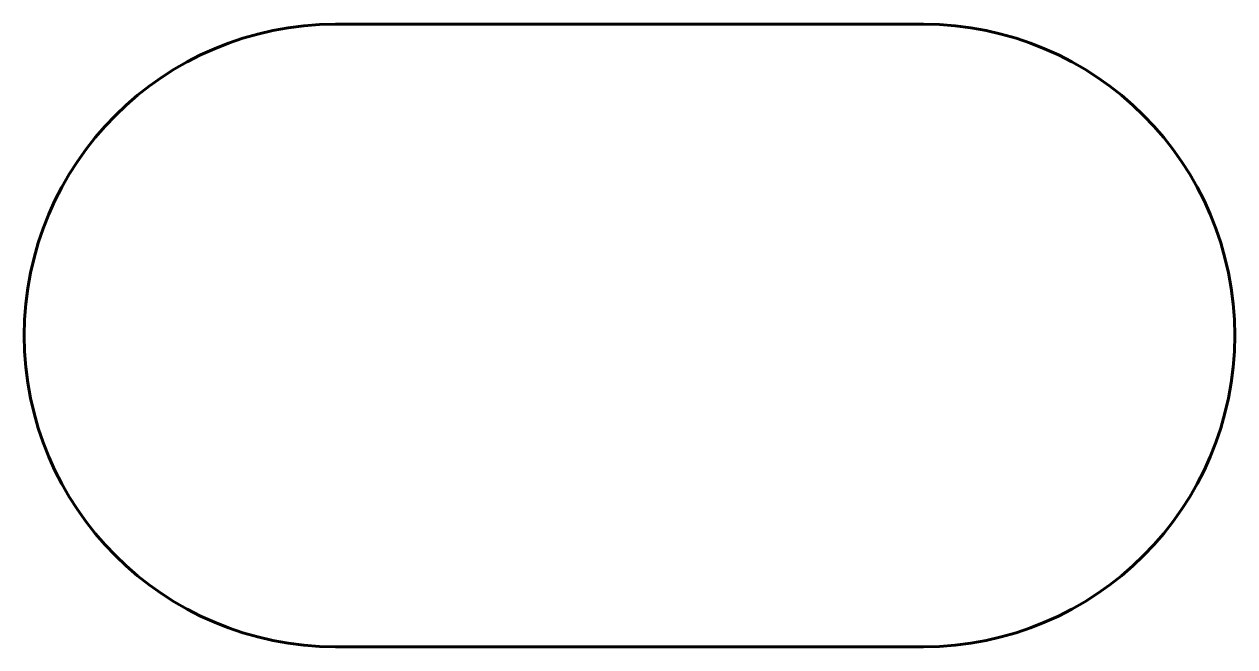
# Model space of a CAD drawing. Header units: millimetres. Extents: x 750 to 901, y -106 to -76.
# Drawn here: x 749.51 to 784.5, y -100.5 to -82.5 of the extents above; entities outside this region: 3.
import ezdxf

# ---------------------------------------------------------------- set-up
doc = ezdxf.new("R2010")
doc.units = ezdxf.units.MM
doc.linetypes.add('K5LT_BASIC', pattern=[0])
doc.layers.add('Системный слой', color=7, linetype='Continuous')

msp = doc.modelspace()

# ---------------------------------------------------------------- linework, layer by layer
at = {"layer": 'Системный слой', "color": 150, "linetype": 'K5LT_BASIC', "lineweight": 60, "true_color": 0x0080ff}
for p, q in [((758.51, -82.5), (775.5, -82.5)), ((758.51, -100.5), (775.5, -100.5))]:
    msp.add_line(p, q, dxfattribs=at)
for points in [[(898.09, -89.051), (898.09, -76.5), (893.09, -76.5), (893.09, -89.051)], [(893.09, -89.051), (893.09, -106.5), (898.09, -106.5), (898.09, -89.051)]]:
    msp.add_lwpolyline(points, dxfattribs=at)
msp.add_circle((895.59, -91.5), 5.5, dxfattribs=at)
for centre, start, end in [((758.51, -91.5), 90, 270), ((758.51, -91.5), 90, 270), ((775.5, -91.5), 270, 90), ((775.5, -91.5), 270, 90)]:
    msp.add_arc(centre, 9, start, end, dxfattribs=at)

doc.saveas('drawing.dxf')
